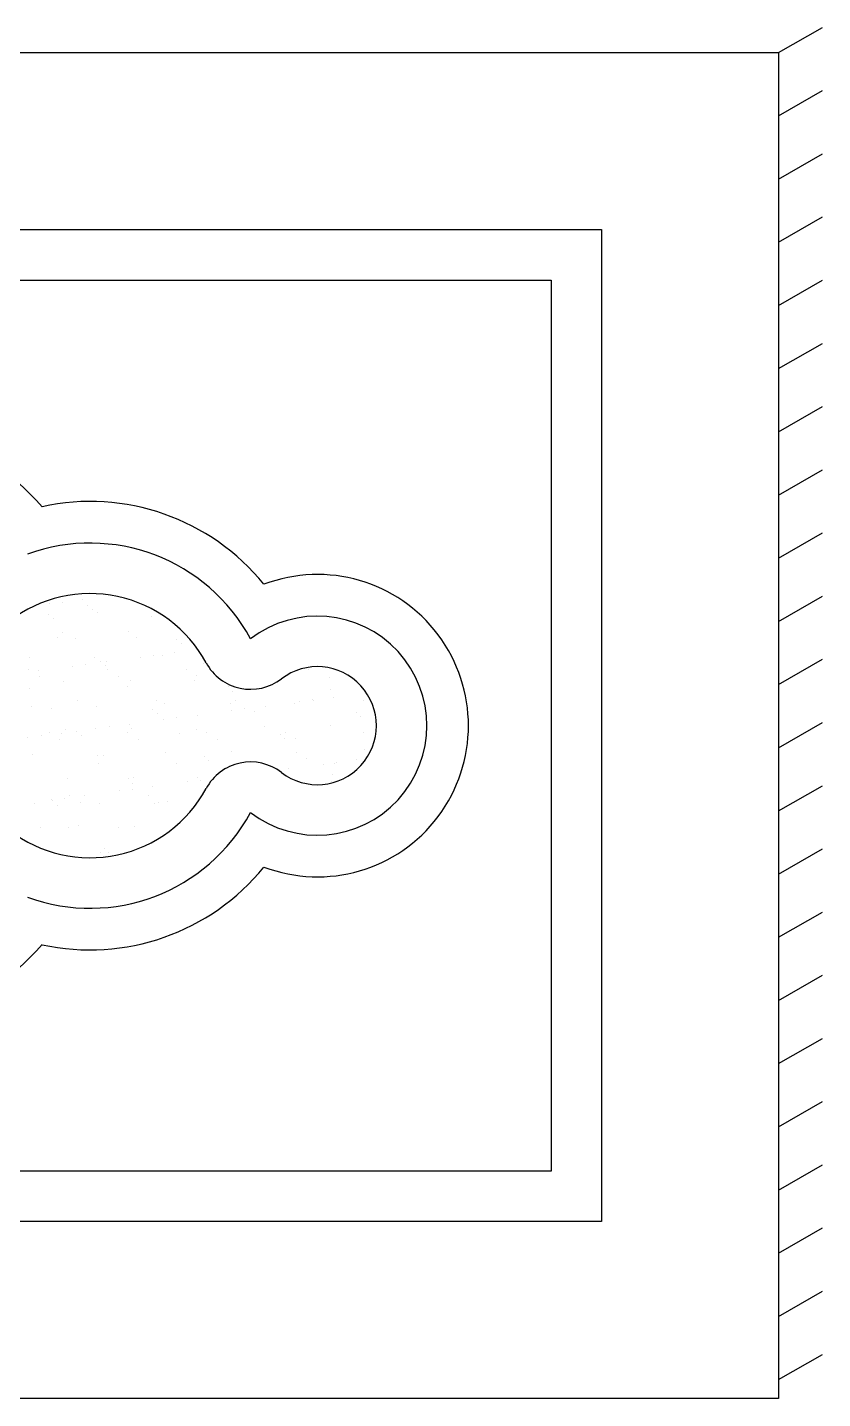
# Model space of a CAD drawing. Header units: millimetres. Extents: x 577 to 2337, y 236 to 943.
# Drawn here: x 753.459 to 754.554, y 694.861 to 696.748 of the extents above; entities that cross this region are included whole.
import ezdxf

# ---------------------------------------------------------------- set-up
doc = ezdxf.new("R2010")
doc.units = ezdxf.units.MM
doc.header["$LTSCALE"] = 0.01
doc.layers.add('06-Furn', color=4, linetype='Continuous')

# ---------------------------------------------------------------- blocks, each defined once
blk = doc.blocks.new('III')
at = {"layer": '06-Furn', "color": 243}
for p, q in [((766.6151, 641.0632), (766.676, 641.0979)), ((763.2937, 641.0632), (766.6151, 641.0632)), ((766.6151, 641.0632), (766.6151, 639.2111)), ((766.6151, 640.9762), (766.676, 641.011)), ((766.6151, 640.8893), (766.676, 640.924)), ((766.6151, 640.8023), (766.676, 640.8371)), ((763.5372, 640.8197), (766.3717, 640.8197)), ((766.3717, 640.8197), (766.3717, 639.4546)), ((763.6067, 640.7501), (766.3021, 640.7501)), ((766.3021, 640.7501), (766.3021, 639.5242)), ((766.6151, 640.7154), (766.676, 640.7501)), ((766.6151, 640.6284), (766.676, 640.6632)), ((766.6151, 640.5415), (766.676, 640.5762)), ((766.6151, 640.4545), (766.676, 640.4893)), ((766.6151, 640.3676), (766.676, 640.4023)), ((765.6112, 640.3048), (765.6112, 640.3048)), ((765.6293, 640.3072), (765.6293, 640.3072)), ((765.6576, 640.3109), (765.6576, 640.3109)), ((765.6633, 640.3019), (765.6633, 640.3019)), ((766.6151, 640.2806), (766.676, 640.3154)), ((765.6107, 640.2905), (765.6107, 640.2905)), ((765.6171, 640.2846), (765.6171, 640.2846)), ((765.6712, 640.2976), (765.6712, 640.2976)), ((765.678, 640.2925), (765.678, 640.2925)), ((765.7519, 640.2874), (765.7519, 640.2874)), ((765.6292, 640.2654), (765.6292, 640.2654)), ((765.7203, 640.2666), (765.7203, 640.2666)), ((765.6225, 640.2587), (765.6225, 640.2587)), ((765.6474, 640.2569), (765.6474, 640.2569)), ((765.7308, 640.2589), (765.7308, 640.2589)), ((765.7865, 640.2557), (765.7865, 640.2557)), ((765.7929, 640.2498), (765.7929, 640.2498)), ((765.5844, 640.231), (765.5844, 640.231)), ((765.6734, 640.2306), (765.6734, 640.2306)), ((765.682, 640.2252), (765.682, 640.2252)), ((765.6897, 640.2251), (765.6897, 640.2251)), ((765.7369, 640.2313), (765.7369, 640.2313)), ((765.755, 640.2337), (765.755, 640.2337)), ((765.7673, 640.234), (765.7673, 640.234)), ((765.7833, 640.2374), (765.7833, 640.2374)), ((766.6151, 640.1937), (766.676, 640.2284)), ((765.5831, 640.2146), (765.5831, 640.2146)), ((765.5961, 640.2128), (765.5961, 640.2128)), ((765.5978, 640.2053), (765.5978, 640.2053)), ((765.6433, 640.219), (765.6433, 640.219)), ((765.6614, 640.2214), (765.6614, 640.2214)), ((765.6884, 640.2193), (765.6884, 640.2193)), ((765.6914, 640.2148), (765.6914, 640.2148)), ((765.7061, 640.2054), (765.7061, 640.2054)), ((765.7997, 640.215), (765.7997, 640.215)), ((765.8144, 640.2056), (765.8144, 640.2056)), ((765.8232, 640.2221), (765.8232, 640.2221)), ((765.9688, 640.215), (765.9688, 640.215)), ((765.5838, 640.1888), (765.5838, 640.1888)), ((765.6314, 640.1984), (765.6314, 640.1984)), ((765.7187, 640.1916), (765.7187, 640.1916)), ((765.7225, 640.1996), (765.7225, 640.1996)), ((765.8114, 640.1992), (765.8114, 640.1992)), ((765.8578, 640.1904), (765.8578, 640.1904)), ((765.9964, 640.2037), (765.9964, 640.2037)), ((765.999, 640.1873), (765.999, 640.1873)), ((765.6506, 640.1716), (765.6506, 640.1716)), ((765.7589, 640.1718), (765.7589, 640.1718)), ((765.8605, 640.1681), (765.8605, 640.1681)), ((765.8642, 640.1845), (765.8642, 640.1845)), ((765.8672, 640.172), (765.8672, 640.172)), ((765.9495, 640.1677), (765.9495, 640.1677)), ((765.9562, 640.1702), (765.9562, 640.1702)), ((765.9743, 640.1725), (765.9743, 640.1725)), ((765.9755, 640.1722), (765.9755, 640.1722)), ((766.0026, 640.1763), (766.0026, 640.1763)), ((766.0434, 640.1711), (766.0434, 640.1711)), ((765.5866, 640.164), (765.5866, 640.164)), ((765.6141, 640.161), (765.6141, 640.161)), ((765.6756, 640.1636), (765.6756, 640.1636)), ((765.7533, 640.1599), (765.7533, 640.1599)), ((765.7597, 640.154), (765.7597, 640.154)), ((765.7695, 640.167), (765.7695, 640.167)), ((765.8154, 640.1516), (765.8154, 640.1516)), ((765.8626, 640.1578), (765.8626, 640.1578)), ((765.8807, 640.1602), (765.8807, 640.1602)), ((765.8945, 640.1568), (765.8945, 640.1568)), ((765.909, 640.1639), (765.909, 640.1639)), ((766.0337, 640.1556), (766.0337, 640.1556)), ((766.0401, 640.1497), (766.0401, 640.1497)), ((765.6336, 640.1314), (765.6336, 640.1314)), ((765.6754, 640.1332), (765.6754, 640.1332)), ((765.6935, 640.1356), (765.6935, 640.1356)), ((765.7217, 640.1393), (765.7217, 640.1393)), ((765.7247, 640.1326), (765.7247, 640.1326)), ((765.769, 640.1455), (765.769, 640.1455)), ((765.7871, 640.1479), (765.7871, 640.1479)), ((765.8136, 640.1321), (765.8136, 640.1321)), ((765.9076, 640.1355), (765.9076, 640.1355)), ((765.9986, 640.1367), (765.9986, 640.1367)), ((766.6151, 640.1067), (766.676, 640.1415)), ((765.5818, 640.1209), (765.5818, 640.1209)), ((765.5999, 640.1232), (765.5999, 640.1232)), ((765.6112, 640.1275), (765.6112, 640.1275)), ((765.6259, 640.1182), (765.6259, 640.1182)), ((765.6281, 640.127), (765.6281, 640.127)), ((765.6487, 640.1293), (765.6487, 640.1293)), ((765.6551, 640.1235), (765.6551, 640.1235)), ((765.7195, 640.1277), (765.7195, 640.1277)), ((765.7342, 640.1184), (765.7342, 640.1184)), ((765.7899, 640.1263), (765.7899, 640.1263)), ((765.8278, 640.1279), (765.8278, 640.1279)), ((765.8425, 640.1186), (765.8425, 640.1186)), ((765.9291, 640.1251), (765.9291, 640.1251)), ((765.9355, 640.1192), (765.9355, 640.1192)), ((765.9361, 640.1281), (765.9361, 640.1281)), ((765.9508, 640.1188), (765.9508, 640.1188)), ((766.0444, 640.1283), (766.0444, 640.1283)), ((766.0591, 640.1189), (766.0591, 640.1189)), ((765.5888, 640.097), (765.5888, 640.097)), ((765.6778, 640.0966), (765.6778, 640.0966)), ((765.6854, 640.0957), (765.6854, 640.0957)), ((765.7717, 640.1), (765.7717, 640.1)), ((765.8246, 640.0945), (765.8246, 640.0945)), ((765.8627, 640.1011), (765.8627, 640.1011)), ((765.9517, 640.1007), (765.9517, 640.1007)), ((766.0456, 640.1041), (766.0456, 640.1041)), ((765.6787, 640.0845), (765.6787, 640.0845)), ((765.787, 640.0847), (765.787, 640.0847)), ((765.831, 640.0887), (765.831, 640.0887)), ((765.9411, 640.0781), (765.9411, 640.0781)), ((765.9658, 640.0915), (765.9658, 640.0915)), ((765.9883, 640.0843), (765.9883, 640.0843)), ((766.0036, 640.0851), (766.0036, 640.0851)), ((766.0064, 640.0867), (766.0064, 640.0867)), ((766.0347, 640.0904), (766.0347, 640.0904)), ((765.6358, 640.0644), (765.6358, 640.0644)), ((765.72, 640.064), (765.72, 640.064)), ((765.7264, 640.0581), (765.7264, 640.0581)), ((765.7269, 640.0656), (765.7269, 640.0656)), ((765.8011, 640.0597), (765.8011, 640.0597)), ((765.8158, 640.0651), (765.8158, 640.0651)), ((765.8192, 640.0621), (765.8192, 640.0621)), ((766.0004, 640.0597), (766.0004, 640.0597)), ((766.0008, 640.0697), (766.0008, 640.0697)), ((766.6151, 640.0198), (766.676, 640.0545)), ((765.6138, 640.035), (765.6138, 640.035)), ((765.6319, 640.0374), (765.6319, 640.0374)), ((765.6393, 640.0404), (765.6393, 640.0404)), ((765.6602, 640.0411), (765.6602, 640.0411)), ((765.7074, 640.0474), (765.7074, 640.0474)), ((765.7255, 640.0497), (765.7255, 640.0497)), ((765.7476, 640.0406), (765.7476, 640.0406)), ((765.7538, 640.0535), (765.7538, 640.0535)), ((765.591, 640.03), (765.591, 640.03)), ((765.6155, 640.0335), (765.6155, 640.0335)), ((765.6219, 640.0276), (765.6219, 640.0276)), ((765.654, 640.0311), (765.654, 640.0311)), ((765.68, 640.0296), (765.68, 640.0296)), ((765.7567, 640.0304), (765.7567, 640.0304)), ((765.7623, 640.0313), (765.7623, 640.0313)), ((765.7739, 640.0329), (765.7739, 640.0329)), ((765.638, 639.9974), (765.638, 639.9974)), ((765.6521, 639.9999), (765.6521, 639.9999)), ((765.7068, 639.9974), (765.7068, 639.9974)), ((765.729, 639.9985), (765.729, 639.9985)), ((765.5985, 639.9972), (765.5985, 639.9972)), ((765.6821, 639.9625), (765.6821, 639.9625)), ((765.6867, 639.9682), (765.6867, 639.9682)), ((765.6931, 639.9623), (765.6931, 639.9623)), ((766.6151, 639.9328), (766.676, 639.9676)), ((766.6151, 639.8459), (766.676, 639.8806)), ((766.6151, 639.7589), (766.676, 639.7937)), ((766.6151, 639.672), (766.676, 639.7068)), ((766.6151, 639.585), (766.676, 639.6198)), ((766.6151, 639.4981), (766.676, 639.5329)), ((766.3021, 639.5242), (763.6067, 639.5242)), ((766.3717, 639.4546), (763.5372, 639.4546)), ((766.6151, 639.4111), (766.676, 639.4459)), ((766.6151, 639.3242), (766.676, 639.359)), ((766.6151, 639.2372), (766.676, 639.272)), ((766.6151, 639.2111), (763.2937, 639.2111))]:
    blk.add_line(p, q, dxfattribs=at)
for centre, radius, start, end in [((765.2674, 640.1371), 0.4498, 42.0619, 134.098), ((765.6674, 640.1371), 0.3085, 39.0954, 102.3571), ((765.6674, 640.1371), 0.2512, 28.3825, 110.0774), ((765.9804, 640.1371), 0.208, 249.2768, 110.7232), ((765.6674, 640.1371), 0.1817, 28.3825, 127.5772), ((765.9804, 640.1371), 0.1507, 232.397, 127.603), ((765.8884, 640.2566), 0.0695, 208.3825, 307.603), ((765.9804, 640.1371), 0.0812, 232.397, 127.603), ((765.8884, 640.0177), 0.0695, 52.397, 151.6175), ((765.6674, 640.1371), 0.1817, 232.4228, 331.6175), ((765.6674, 640.1371), 0.2512, 249.9226, 331.6175), ((765.6674, 640.1371), 0.3085, 257.6429, 320.9046), ((765.2674, 640.1371), 0.4498, 225.902, 317.9381)]:
    blk.add_arc(centre, radius, start, end, dxfattribs=at)

msp = doc.modelspace()

# ---------------------------------------------------------------- block references
at = {"layer": '06-Furn', "color": 241}
msp.add_blockref('III', (-12.1222, 55.65), dxfattribs=at)

doc.saveas('drawing.dxf')
